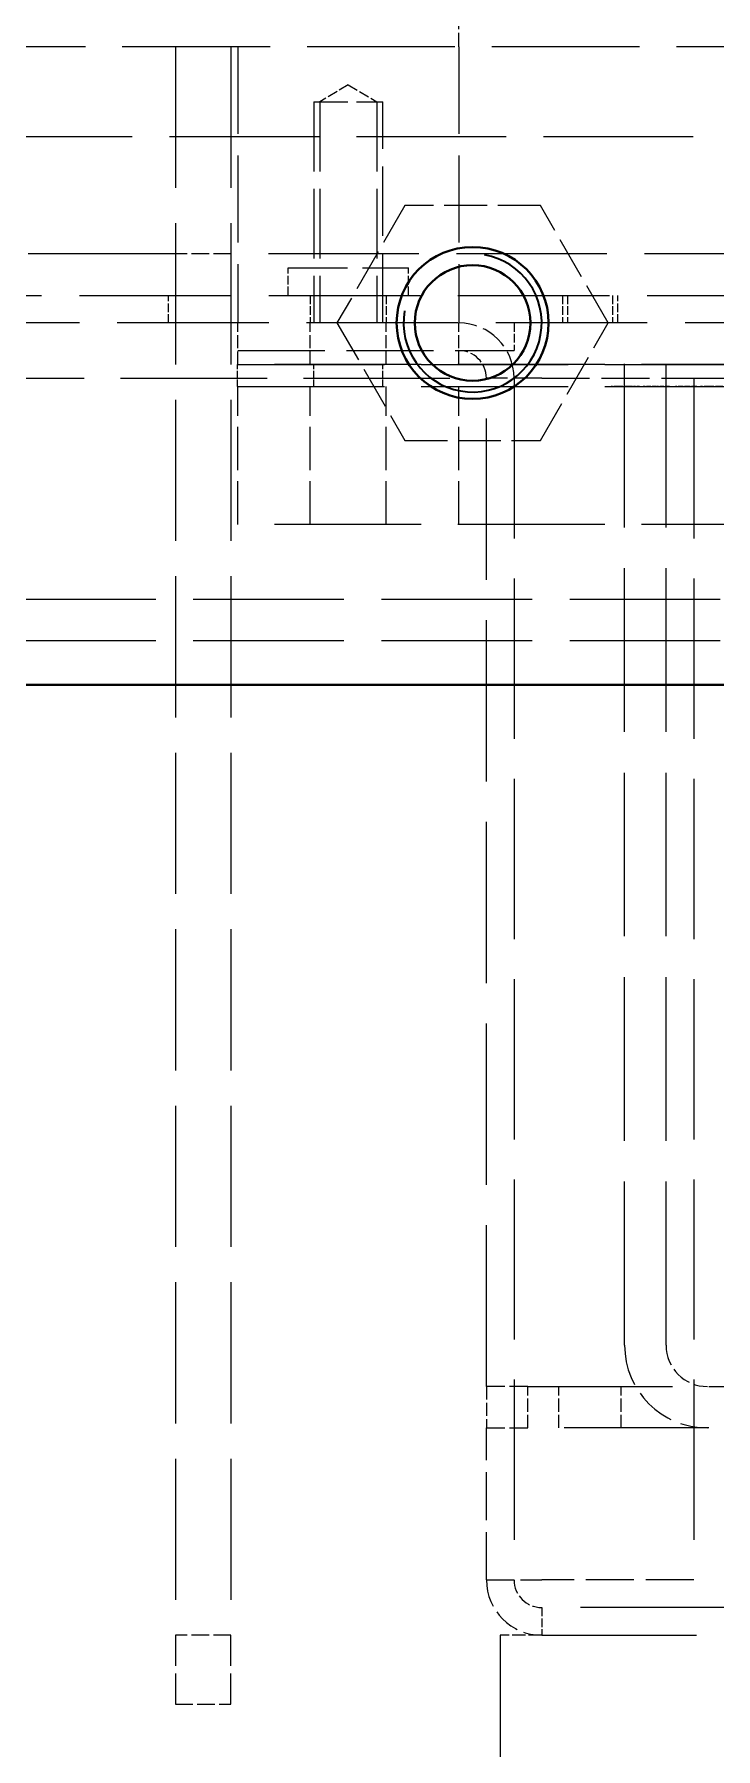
# Model space of a CAD drawing. Header units: millimetres. Extents: x 0 to 5945, y 0 to 4205.
# Drawn here: x 1861.2 to 1910.5, y 2194.7 to 2318.9 of the extents above; entities that cross this region are included whole.
import ezdxf

# ---------------------------------------------------------------- set-up
doc = ezdxf.new("R2010")
doc.units = ezdxf.units.MM
doc.header["$LTSCALE"] = 5
doc.linetypes.add('DASHED', pattern=[0.2067, 0.1654, -0.0413])
for name, color, linetype, lineweight in [('가려진 것(ISO)', 2, 'DASHED', 18), ('가시적인 것(ISO)', 3, 'Continuous', 40), ('가시적인 좁은 것(ISO)', 3, 'Continuous', 35)]:
    doc.layers.add(name, color=color, linetype=linetype, lineweight=lineweight)

msp = doc.modelspace()

# ---------------------------------------------------------------- linework, layer by layer
at = {"layer": '가려진 것(ISO)', "ltscale": 1.218906}
msp.add_line((1891.876, 2317.957), (1891.876, 2321.157), dxfattribs=at)
at = {"layer": '가려진 것(ISO)', "ltscale": 12.936202}
msp.add_line((2118.876, 2317.957), (1503.876, 2317.957), dxfattribs=at)
at = {"layer": '가려진 것(ISO)', "ltscale": 12.363597}
for p, q in [((1871.376, 2317.957), (1871.376, 2202.957)), ((1875.376, 2317.957), (1875.376, 2202.957))]:
    msp.add_line(p, q, dxfattribs=at)
at = {"layer": '가려진 것(ISO)', "ltscale": 7.618686}
for p, q in [((1875.876, 2317.957), (1875.876, 2297.957)), ((1891.876, 2317.957), (1891.876, 2297.957)), ((1875.876, 2295.957), (1895.876, 2295.957))]:
    msp.add_line(p, q, dxfattribs=at)
at = {"layer": '가려진 것(ISO)', "ltscale": 0.918509}
for q in [(1881.809, 2313.957), (1885.943, 2313.957)]:
    msp.add_line((1883.876, 2315.199), q, dxfattribs=at)
at = {"layer": '가려진 것(ISO)', "ltscale": 6.094929}
for p, q in [((1881.376, 2313.957), (1881.376, 2297.957)), ((1881.809, 2313.957), (1881.809, 2297.957)), ((1885.943, 2313.957), (1885.943, 2297.957)), ((1886.376, 2297.957), (1886.376, 2313.957))]:
    msp.add_line(p, q, dxfattribs=at)
at = {"layer": '가려진 것(ISO)', "ltscale": 2.991791}
msp.add_line((1881.376, 2313.957), (1886.376, 2313.957), dxfattribs=at)
at = {"layer": '가려진 것(ISO)', "ltscale": 13.096966}
msp.add_line((1654.376, 2311.457), (2033.376, 2311.457), dxfattribs=at)
at = {"layer": '가려진 것(ISO)', "ltscale": 3.738802}
for p, q in [((1887.969, 2306.457), (1883.061, 2297.957)), ((1897.784, 2306.457), (1887.969, 2306.457)), ((1902.691, 2297.957), (1897.784, 2306.457)), ((1883.061, 2297.957), (1887.969, 2289.457)), ((1897.784, 2289.457), (1902.691, 2297.957)), ((1887.969, 2289.457), (1897.784, 2289.457))]:
    msp.add_line(p, q, dxfattribs=at)
at = {"layer": '가려진 것(ISO)', "ltscale": 12.901145}
msp.add_line((1871.376, 2302.957), (1751.376, 2302.957), dxfattribs=at)
at = {"layer": '가려진 것(ISO)', "ltscale": 1.523657}
for p, q in [((1875.376, 2302.957), (1871.376, 2302.957)), ((1875.376, 2202.957), (1871.376, 2202.957)), ((1871.376, 2197.957), (1875.376, 2197.957))]:
    msp.add_line(p, q, dxfattribs=at)
at = {"layer": '가려진 것(ISO)', "ltscale": 13.164261}
msp.add_line((2133.876, 2302.957), (1875.376, 2302.957), dxfattribs=at)
at = {"layer": '가려진 것(ISO)', "ltscale": 5.20579}
msp.add_line((1879.526, 2301.957), (1888.226, 2301.957), dxfattribs=at)
at = {"layer": '가려진 것(ISO)', "ltscale": 0.761779}
for p, q in [((1879.526, 2299.957), (1879.526, 2301.957)), ((1888.226, 2299.957), (1888.226, 2301.957)), ((1870.876, 2297.957), (1870.876, 2299.957)), ((1881.126, 2299.957), (1881.126, 2297.957)), ((1886.626, 2299.957), (1886.626, 2297.957)), ((1899.376, 2299.957), (1899.376, 2297.957)), ((1899.755, 2299.957), (1899.755, 2297.957)), ((1902.997, 2299.957), (1902.997, 2297.957)), ((1903.376, 2297.957), (1903.376, 2299.957)), ((1895.876, 2297.957), (1895.876, 2295.957)), ((1897.876, 2204.957), (1897.876, 2202.957))]:
    msp.add_line(p, q, dxfattribs=at)
at = {"layer": '가려진 것(ISO)', "ltscale": 13.252995}
for p, q in [((1617.876, 2299.957), (2069.876, 2299.957)), ((2069.876, 2297.957), (1617.876, 2297.957))]:
    msp.add_line(p, q, dxfattribs=at)
at = {"layer": '가려진 것(ISO)', "ltscale": 1.142718}
for p, q in [((1875.876, 2294.957), (1875.876, 2297.957)), ((1881.126, 2294.957), (1881.126, 2297.957)), ((1886.626, 2294.957), (1886.626, 2297.957)), ((1891.876, 2294.957), (1891.876, 2297.957)), ((1893.876, 2220.957), (1893.876, 2217.957)), ((1896.876, 2217.957), (1896.876, 2220.957)), ((1899.126, 2217.957), (1899.126, 2220.957)), ((1903.626, 2217.957), (1903.626, 2220.957)), ((1897.876, 2202.957), (1894.876, 2202.957))]:
    msp.add_line(p, q, dxfattribs=at)
at = {"layer": '가려진 것(ISO)', "ltscale": 14.320271}
for p, q in [((1903.876, 2223.957), (1903.876, 2297.957)), ((1906.876, 2223.957), (1906.876, 2297.957))]:
    msp.add_line(p, q, dxfattribs=at)
at = {"layer": '가려진 것(ISO)', "ltscale": 12.806284}
msp.add_line((1668.876, 2293.957), (1893.876, 2293.957), dxfattribs=at)
at = {"layer": '가려진 것(ISO)', "ltscale": 12.855488}
for p, q in [((1875.873, 2294.957), (2061.879, 2294.957)), ((1875.873, 2293.357), (2061.879, 2293.357))]:
    msp.add_line(p, q, dxfattribs=at)
at = {"layer": '가려진 것(ISO)', "ltscale": 0.609403}
for p, q in [((1875.873, 2293.357), (1875.873, 2294.957)), ((1881.376, 2293.357), (1881.376, 2294.957)), ((1886.376, 2293.357), (1886.376, 2294.957))]:
    msp.add_line(p, q, dxfattribs=at)
at = {"layer": '가려진 것(ISO)', "ltscale": 12.855069}
for p, q in [((2061.876, 2294.957), (1875.876, 2294.957)), ((1875.876, 2293.357), (2061.876, 2293.357)), ((2061.876, 2283.357), (1875.876, 2283.357))]:
    msp.add_line(p, q, dxfattribs=at)
at = {"layer": '가려진 것(ISO)', "ltscale": 2.393412}
for p, q in [((1897.876, 2293.957), (1893.876, 2293.957)), ((1893.876, 2206.957), (1897.876, 2206.957))]:
    msp.add_line(p, q, dxfattribs=at)
at = {"layer": '가려진 것(ISO)', "ltscale": 14.126754}
msp.add_line((1893.876, 2220.957), (1893.876, 2293.957), dxfattribs=at)
at = {"layer": '가려진 것(ISO)', "ltscale": 14.029995}
for p, q in [((1895.876, 2293.957), (1895.876, 2206.957)), ((1908.876, 2293.957), (1908.876, 2206.957))]:
    msp.add_line(p, q, dxfattribs=at)
at = {"layer": '가려진 것(ISO)', "ltscale": 4.190233}
for p, q in [((1897.876, 2293.957), (1908.876, 2293.957)), ((1893.876, 2206.957), (1893.876, 2217.957)), ((1908.876, 2206.957), (1897.876, 2206.957))]:
    msp.add_line(p, q, dxfattribs=at)
at = {"layer": '가려진 것(ISO)', "ltscale": 13.304306}
msp.add_line((1908.876, 2293.957), (2018.876, 2293.957), dxfattribs=at)
at = {"layer": '가려진 것(ISO)', "ltscale": 3.809293}
for p, q in [((1875.876, 2283.357), (1875.876, 2293.357)), ((1881.126, 2283.357), (1881.126, 2293.357)), ((1886.626, 2283.357), (1886.626, 2293.357)), ((1891.876, 2283.357), (1891.876, 2293.357))]:
    msp.add_line(p, q, dxfattribs=at)
at = {"layer": '가려진 것(ISO)', "ltscale": 0.003709}
for p, q in [((1902.875, 2293.357), (1902.875, 2293.347)), ((1903.207, 2293.357), (1903.207, 2293.347)), ((1903.616, 2293.357), (1903.616, 2293.347)), ((1903.849, 2293.357), (1903.849, 2293.347)), ((1904.449, 2293.357), (1904.449, 2293.347)), ((1904.506, 2293.357), (1904.506, 2293.347)), ((1904.897, 2293.357), (1904.897, 2293.347)), ((1904.943, 2293.357), (1904.943, 2293.347)), ((1905.219, 2293.357), (1905.219, 2293.347)), ((1905.55, 2293.357), (1905.55, 2293.347)), ((1906.543, 2293.357), (1906.543, 2293.347)), ((1906.787, 2293.357), (1906.787, 2293.347)), ((1907.128, 2293.357), (1907.128, 2293.347)), ((1907.536, 2293.357), (1907.536, 2293.347)), ((1907.868, 2293.357), (1907.868, 2293.347)), ((1909.098, 2293.357), (1909.098, 2293.347)), ((1909.367, 2293.357), (1909.367, 2293.347)), ((1909.683, 2293.357), (1909.683, 2293.347))]:
    msp.add_line(p, q, dxfattribs=at)
at = {"layer": '가려진 것(ISO)', "ltscale": 0.126202}
for p, q in [((1903.207, 2293.347), (1902.875, 2293.347)), ((1907.868, 2293.347), (1907.536, 2293.347))]:
    msp.add_line(p, q, dxfattribs=at)
at = {"layer": '가려진 것(ISO)', "ltscale": 0.66818}
msp.add_line((1904.449, 2293.347), (1903.207, 2293.347), dxfattribs=at)
at = {"layer": '가려진 것(ISO)', "ltscale": 0.170481}
msp.add_line((1904.897, 2293.347), (1904.449, 2293.347), dxfattribs=at)
at = {"layer": '가려진 것(ISO)', "ltscale": 0.029292}
msp.add_line((1904.943, 2293.347), (1904.897, 2293.347), dxfattribs=at)
at = {"layer": '가려진 것(ISO)', "ltscale": 0.359208}
msp.add_line((1906.162, 2293.347), (1905.219, 2293.347), dxfattribs=at)
at = {"layer": '가려진 것(ISO)', "ltscale": 0.468815}
msp.add_line((1909.098, 2293.347), (1907.868, 2293.347), dxfattribs=at)
at = {"layer": '가려진 것(ISO)', "ltscale": 13.17814}
for p, q in [((1464.076, 2277.957), (2158.676, 2277.957)), ((1464.076, 2274.957), (2158.676, 2274.957))]:
    msp.add_line(p, q, dxfattribs=at)
at = {"layer": '가려진 것(ISO)', "ltscale": 1.616089}
for p, q in [((1896.876, 2220.957), (1893.876, 2220.957)), ((1893.876, 2217.957), (1896.876, 2217.957))]:
    msp.add_line(p, q, dxfattribs=at)
at = {"layer": '가려진 것(ISO)', "ltscale": 12.666578}
for p, q in [((1896.876, 2220.957), (2040.876, 2220.957)), ((2040.876, 2217.957), (1896.876, 2217.957))]:
    msp.add_line(p, q, dxfattribs=at)
at = {"layer": '가려진 것(ISO)', "ltscale": 13.546203}
for p, q in [((1953.876, 2204.957), (1897.876, 2204.957)), ((1897.876, 2202.957), (1953.876, 2202.957))]:
    msp.add_line(p, q, dxfattribs=at)
at = {"layer": '가려진 것(ISO)', "ltscale": 2.693548}
for p, q in [((1871.376, 2202.957), (1871.376, 2197.957)), ((1875.376, 2197.957), (1875.376, 2202.957))]:
    msp.add_line(p, q, dxfattribs=at)
at = {"layer": '가려진 것(ISO)', "ltscale": 12.33672}
msp.add_line((1894.876, 2202.957), (1894.876, 2177.457), dxfattribs=at)
at = {"layer": '가려진 것(ISO)', "ltscale": 2.393412}
for centre, start, end in [((1891.876, 2293.957), 0, 90), ((1897.876, 2206.957), 180, 270)]:
    msp.add_arc(centre, 4, start, end, dxfattribs=at)
at = {"layer": '가려진 것(ISO)', "ltscale": 1.196656}
for centre, start, end in [((1891.876, 2293.957), 0, 90), ((1897.876, 2206.957), 180, 270)]:
    msp.add_arc(centre, 2, start, end, dxfattribs=at)
at = {"layer": '가려진 것(ISO)', "ltscale": 3.590168}
msp.add_arc((1909.876, 2223.957), 6, 180, 270, dxfattribs=at)
at = {"layer": '가려진 것(ISO)', "ltscale": 1.795034}
msp.add_arc((1909.876, 2223.957), 3, 180, 270, dxfattribs=at)
at = {"layer": '가려진 것(ISO)', "ltscale": 0.145563}
msp.add_open_spline([(1906.543, 2293.347), (1906.492, 2293.347), (1906.434, 2293.347), (1906.311, 2293.347), (1906.234, 2293.347), (1906.162, 2293.347)], degree=3, knots=[-0.037049665, -0.037049665, -0.037049665, -0.037049665, -0.021513897, -0.021513897, 0, 0, 0, 0], dxfattribs=at)
at = {"layer": '가려진 것(ISO)', "ltscale": 0.381922}
msp.add_open_spline([(1907.128, 2293.347), (1907.124, 2293.347), (1907.117, 2293.347), (1907.063, 2293.347), (1907.021, 2293.347), (1906.929, 2293.347), (1906.869, 2293.347), (1906.735, 2293.347), (1906.639, 2293.347), (1906.543, 2293.347)], degree=3, knots=[-0.068235969, -0.068235969, -0.068235969, -0.068235969, -0.058225741, -0.058225741, -0.046941434, -0.046941434, -0.029237329, -0.029237329, 0, 0, 0, 0], dxfattribs=at)
at = {"layer": '가려진 것(ISO)', "ltscale": 0.652351}
msp.add_open_spline([(1910.183, 2293.347), (1910.122, 2293.347), (1910.062, 2293.347), (1909.948, 2293.347), (1909.895, 2293.347), (1909.803, 2293.347), (1909.723, 2293.347), (1909.562, 2293.347), (1909.505, 2293.347), (1909.424, 2293.347), (1909.39, 2293.347), (1909.367, 2293.347)], degree=3, knots=[-0.67236574, -0.67236574, -0.67236574, -0.67236574, -0.51443078, -0.51443078, -0.36918684, -0.36918684, -0.24488644, -0.24488644, -0.12158725, -0.12158725, 0, 0, 0, 0], dxfattribs=at)
at = {"layer": '가려진 것(ISO)', "ltscale": 0.651525}
msp.add_open_spline([(1910.996, 2293.347), (1910.993, 2293.347), (1910.988, 2293.347), (1910.928, 2293.347), (1910.884, 2293.347), (1910.782, 2293.347), (1910.724, 2293.347), (1910.625, 2293.347), (1910.555, 2293.347), (1910.384, 2293.347), (1910.284, 2293.347), (1910.183, 2293.347)], degree=3, knots=[-0.099242927, -0.099242927, -0.099242927, -0.099242927, -0.084276815, -0.084276815, -0.071776717, -0.071776717, -0.055450204, -0.055450204, -0.030302839, -0.030302839, 0, 0, 0, 0], dxfattribs=at)
at = {"layer": '가시적인 것(ISO)'}
msp.add_line((2158.676, 2271.757), (1464.076, 2271.757), dxfattribs=at)
for radius in [5.5, 4.188]:
    msp.add_circle((1892.876, 2297.957), radius, dxfattribs=at)
at = {"layer": '가시적인 좁은 것(ISO)'}
msp.add_arc((1892.876, 2297.957), 5, 170, 80, dxfattribs=at)

doc.saveas('drawing.dxf')
